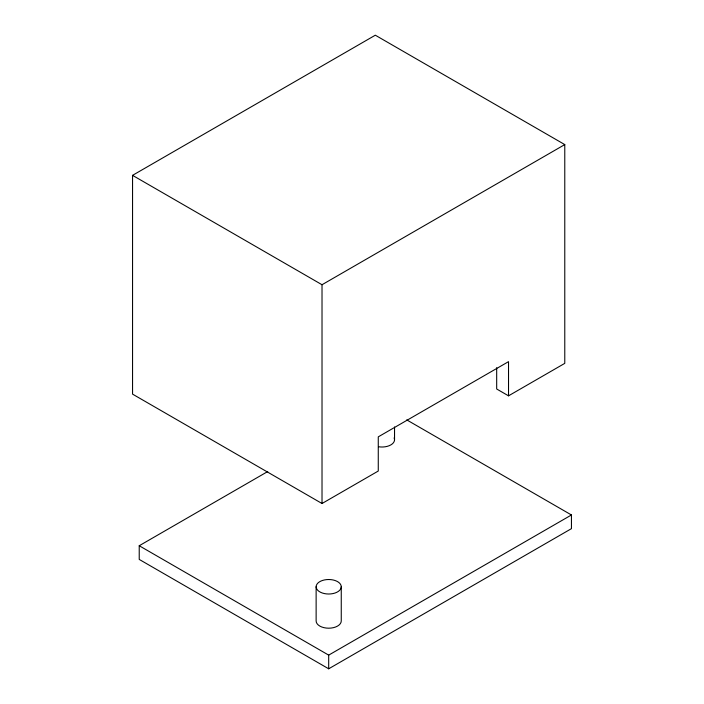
<?xml version="1.0" encoding="UTF-8"?>
<svg xmlns="http://www.w3.org/2000/svg" width="704" height="704" viewBox="0 0 704 704"><rect width="100%" height="100%" fill="white"/><g stroke="black" fill="none" stroke-linecap="round" stroke-linejoin="round"><path stroke-width="1.06" d="M508.526 395.833L508.526 361.654L378.268 436.858L378.268 471.038L322.018 503.51L132.554 394.126L132.554 175.349L375.311 35.2L564.775 144.584L564.775 363.361L508.526 395.833L496.681 388.995L496.681 367.638M132.554 175.349L322.018 284.733L564.775 144.584M406.736 419.883L571.446 514.976L571.446 528.651L328.689 668.8L139.225 559.416L139.225 545.741L267.74 471.539M139.225 545.741L328.689 655.125L571.446 514.976M394.539 426.958L394.539 439.771M341.255 586.793A12.558 7.251 0 0 1 322.362 593.023A12.558 7.251 0 0 1 322.467 580.466A12.558 7.251 0 0 1 341.255 586.793L341.255 620.981A12.558 7.251 0 0 1 328.627 628.197A12.558 7.251 0 0 1 316.131 620.91L316.131 586.722M328.689 655.125L328.689 668.8M322.018 284.733L322.018 503.51M394.108 437.897A12.558 7.251 0 0 1 378.726 446.776"/></g></svg>
